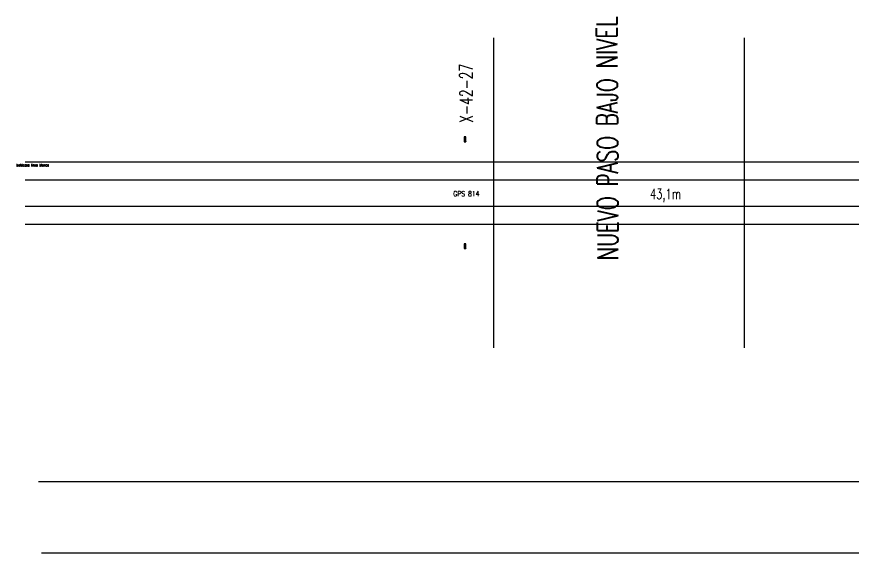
# Model space of a CAD drawing. Header units: millimetres. Extents: x 629 to 1504, y 1178 to 1591.
# Drawn here: x 629.1 to 709.8, y 1286.8 to 1338.7 of the extents above; entities that cross this region are included whole.
import ezdxf

# ---------------------------------------------------------------- set-up
doc = ezdxf.new("R2010")
doc.units = ezdxf.units.MM
for name, color, linetype in [('CEDIDO', 8, 'Continuous'), ('LINEA_02', 8, 'Continuous'), ('Textos catenaria', 7, 'Continuous')]:
    doc.layers.add(name, color=color, linetype=linetype)
doc.styles.add('SIMPLEX', font='simplex.shx', dxfattribs={"width": 0.75})

msp = doc.modelspace()

# ---------------------------------------------------------------- hatches: boundary and pattern name
for points in [[(672.259, 1326.611), (672.399, 1326.611), (672.399, 1327.071), (672.259, 1327.071)], [(672.259, 1316.291), (672.399, 1316.291), (672.399, 1316.751), (672.259, 1316.751)]]:
    msp.add_hatch(color=256).paths.add_polyline_path(points)

# ---------------------------------------------------------------- linework, layer by layer
for p, q in [((675.072, 1336.631), (675.072, 1306.724)), ((699.272, 1336.631), (699.272, 1306.724)), ((672.259, 1327.071), (672.259, 1326.611)), ((672.399, 1327.071), (672.259, 1327.071)), ((672.259, 1327.071), (672.399, 1326.611)), ((672.259, 1327.071), (672.399, 1326.611)), ((672.399, 1326.611), (672.399, 1327.071)), ((672.259, 1326.611), (672.399, 1326.611)), ((672.259, 1316.751), (672.259, 1316.291)), ((672.399, 1316.751), (672.259, 1316.751)), ((672.259, 1316.751), (672.399, 1316.291)), ((672.259, 1316.751), (672.399, 1316.291)), ((672.399, 1316.291), (672.399, 1316.751)), ((672.259, 1316.291), (672.399, 1316.291))]:
    msp.add_line(p, q)
at = {"color": 8}
for p, q in [((629.885, 1324.687), (1381.242, 1324.687)), ((629.885, 1322.947), (1381.242, 1322.947)), ((629.885, 1320.407), (1381.242, 1320.407)), ((629.885, 1318.667), (1381.242, 1318.667))]:
    msp.add_line(p, q, dxfattribs=at)
at = {"layer": 'CEDIDO', "linetype": 'Continuous'}
msp.add_line((631.472, 1286.938), (1322.468, 1286.783), dxfattribs=at)
at = {"layer": 'LINEA_02'}
msp.add_line((903.202, 1293.728), (631.159, 1293.789), dxfattribs=at)

# ---------------------------------------------------------------- texts
at = {"layer": 'Textos catenaria', "style": 'SIMPLEX', "width": 0.7}
for s, height, p in [('NUEVO PASO BAJO NIVEL', 2, (687.118, 1315.164)), ('X-42-27', 1.25, (673.074, 1328.447))]:
    msp.add_text(s, height=height, rotation=90.27583, dxfattribs=at).set_placement(p)
for s, height, p in [('baldozas línea blanca', 0.25, (629.039, 1324.234)), ('baldozas línea blanca', 0.25, (629.039, 1324.234)), ('GPS 814', 0.5, (671.193, 1321.344)), ('43,1m', 1, (690.176, 1321.078))]:
    msp.add_text(s, height=height, dxfattribs=at).set_placement(p)

doc.saveas('drawing.dxf')
